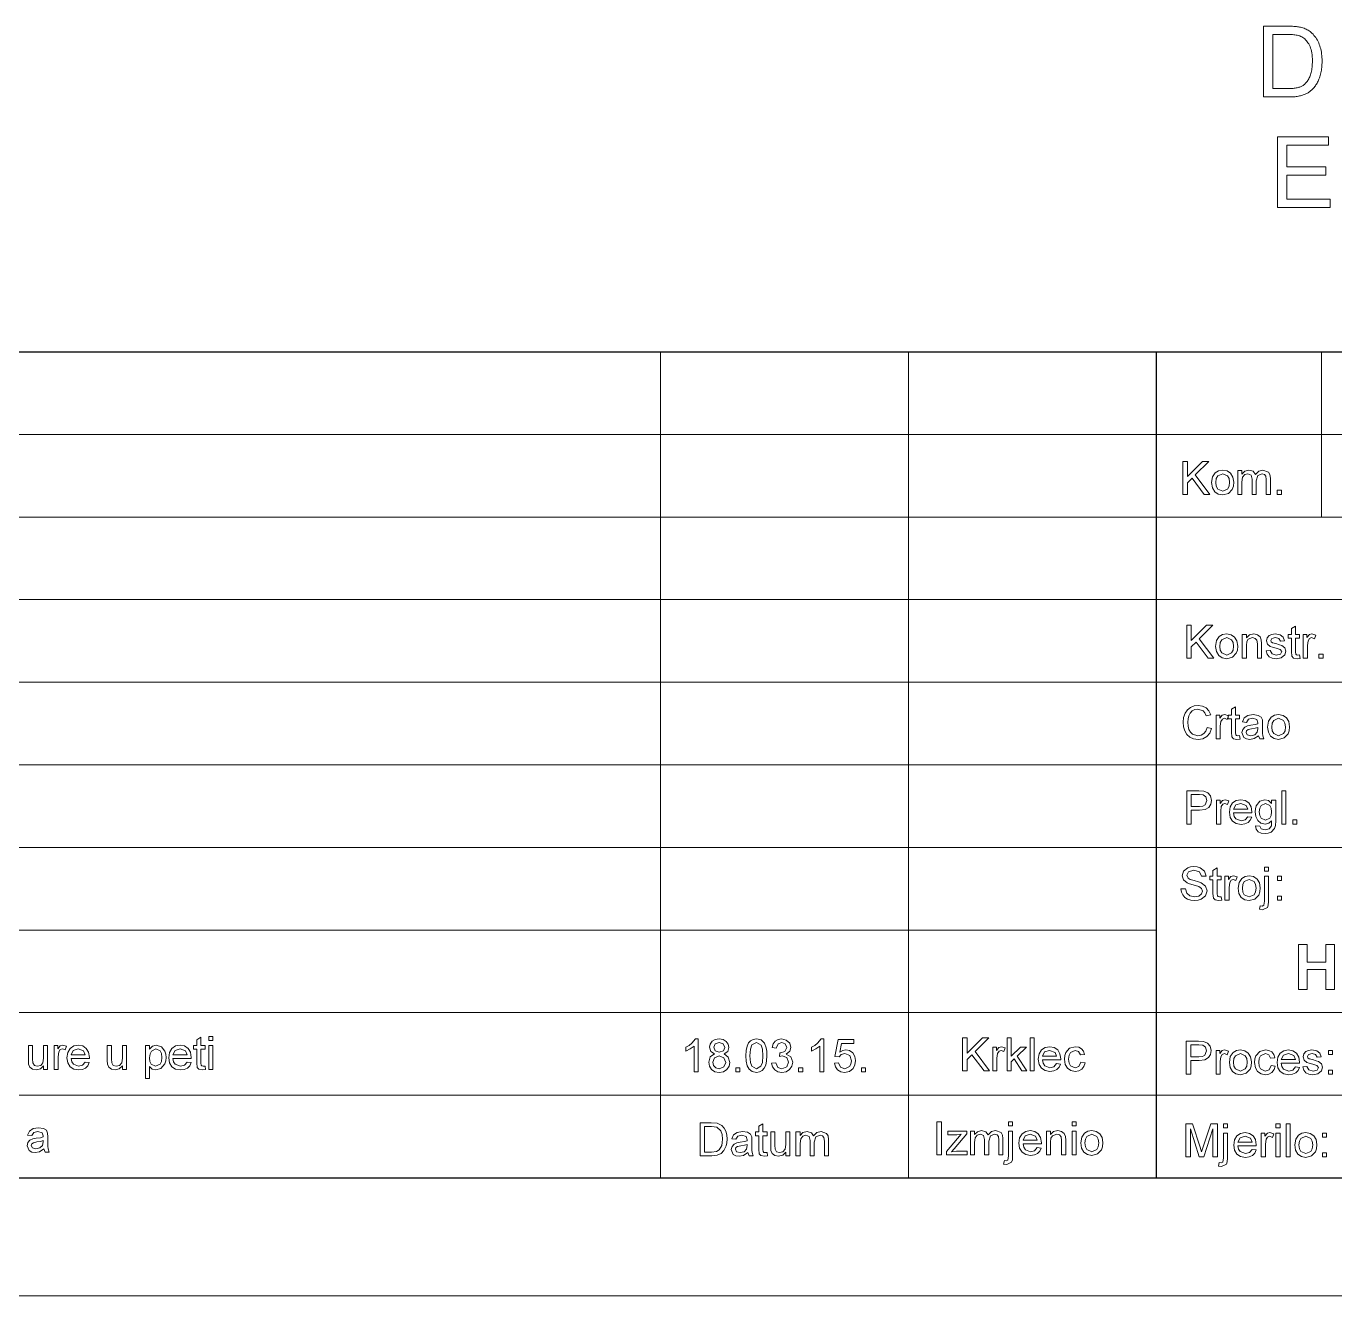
# Model space of a CAD drawing. Extents: x 0 to 297, y 0 to 420.
# Drawn here: x 176.3 to 231.8, y 0 to 53.8 of the extents above; entities that cross this region are included whole.
import ezdxf

# ---------------------------------------------------------------- set-up
doc = ezdxf.new("R2010")
doc.units = 0

msp = doc.modelspace()

# ---------------------------------------------------------------- linework, layer by layer
at = {"color": 7, "lineweight": 30}
for p, q in [((142.421, 40), (292, 40)), ((224.211, 40), (224.211, 5)), ((20, 5), (292, 5))]:
    msp.add_line(p, q, dxfattribs=at)
at = {"color": 7, "lineweight": 13}
for p, q in [((203.211, 40), (203.211, 5)), ((213.711, 40), (213.711, 5)), ((142.421, 36.5), (292, 36.5)), ((292, 33), (142.421, 33)), ((142.421, 29.5), (260.611, 29.5)), ((142.421, 26), (260.611, 26)), ((142.421, 22.5), (260.611, 22.5)), ((142.421, 19), (292, 19)), ((224.211, 15.5), (142.421, 15.5)), ((142.421, 12), (292, 12)), ((142.421, 8.5), (292, 8.5)), ((0, 0), (297, 0))]:
    msp.add_line(p, q, dxfattribs=at)
at = {"color": 7, "lineweight": 13, "ltscale": 0.175}
msp.add_line((231.211, 40), (231.211, 33), dxfattribs=at)
at = {"color": 7, "lineweight": 13}
for points in [[(228.758, 50.798), (228.758, 53.798), (229.792, 53.798), (229.86, 53.798), (229.925, 53.797), (229.987, 53.794), (230.045, 53.791), (230.1, 53.788), (230.152, 53.783), (230.2, 53.777), (230.245, 53.771), (230.287, 53.763), (230.326, 53.755), (230.377, 53.742), (230.426, 53.728), (230.474, 53.711), (230.52, 53.692), (230.565, 53.672), (230.608, 53.649), (230.65, 53.625), (230.69, 53.599), (230.729, 53.571), (230.766, 53.54), (230.812, 53.499), (230.856, 53.456), (230.897, 53.41), (230.936, 53.362), (230.973, 53.312), (231.007, 53.26), (231.039, 53.205), (231.069, 53.148), (231.096, 53.089), (231.121, 53.028), (231.143, 52.965), (231.163, 52.899), (231.181, 52.833), (231.196, 52.764), (231.209, 52.693), (231.22, 52.621), (231.228, 52.547), (231.234, 52.472), (231.237, 52.394), (231.238, 52.315), (231.238, 52.247), (231.235, 52.181), (231.231, 52.117), (231.226, 52.054), (231.218, 51.992), (231.21, 51.933), (231.199, 51.874), (231.187, 51.818), (231.174, 51.763), (231.159, 51.709), (231.142, 51.657), (231.125, 51.607), (231.107, 51.559), (231.088, 51.512), (231.068, 51.468), (231.047, 51.425), (231.025, 51.384), (231.002, 51.345), (230.978, 51.308), (230.954, 51.272), (230.929, 51.238), (230.903, 51.206), (230.877, 51.175), (230.85, 51.145), (230.823, 51.118), (230.796, 51.091), (230.768, 51.066), (230.739, 51.043), (230.71, 51.02), (230.681, 51), (230.65, 50.98), (230.619, 50.962), (230.586, 50.945), (230.552, 50.928), (230.517, 50.913), (230.481, 50.898), (230.443, 50.884), (230.404, 50.872), (230.364, 50.86), (230.323, 50.849), (230.28, 50.84), (230.236, 50.831), (230.191, 50.823), (230.145, 50.817), (230.097, 50.811), (230.048, 50.806), (229.998, 50.803), (229.947, 50.8), (229.895, 50.799), (229.841, 50.798)], [(229.155, 51.152), (229.796, 51.152), (229.854, 51.153), (229.909, 51.155), (229.962, 51.157), (230.013, 51.161), (230.06, 51.166), (230.106, 51.172), (230.148, 51.179), (230.189, 51.188), (230.226, 51.197), (230.261, 51.208), (230.294, 51.219), (230.326, 51.231), (230.356, 51.245), (230.385, 51.259), (230.413, 51.274), (230.439, 51.29), (230.464, 51.307), (230.488, 51.325), (230.51, 51.343), (230.53, 51.363), (230.558, 51.392), (230.584, 51.423), (230.609, 51.457), (230.633, 51.492), (230.656, 51.529), (230.677, 51.568), (230.697, 51.608), (230.716, 51.651), (230.734, 51.696), (230.75, 51.743), (230.765, 51.791), (230.779, 51.842), (230.791, 51.895), (230.801, 51.95), (230.809, 52.006), (230.817, 52.065), (230.822, 52.126), (230.826, 52.189), (230.828, 52.254), (230.829, 52.321), (230.828, 52.413), (230.823, 52.5), (230.815, 52.584), (230.804, 52.662), (230.791, 52.737), (230.774, 52.807), (230.753, 52.873), (230.73, 52.934), (230.704, 52.991), (230.675, 53.044), (230.643, 53.093), (230.61, 53.139), (230.576, 53.181), (230.54, 53.22), (230.504, 53.255), (230.465, 53.287), (230.426, 53.316), (230.385, 53.342), (230.343, 53.364), (230.299, 53.383), (230.265, 53.395), (230.228, 53.405), (230.186, 53.414), (230.14, 53.422), (230.091, 53.429), (230.038, 53.434), (229.98, 53.439), (229.919, 53.442), (229.854, 53.444), (229.785, 53.444), (229.155, 53.444)], [(229.348, 46.116), (229.348, 49.116), (231.517, 49.116), (231.517, 48.762), (229.745, 48.762), (229.745, 47.843), (231.404, 47.843), (231.404, 47.491), (229.745, 47.491), (229.745, 46.47), (231.586, 46.47), (231.586, 46.116)], [(225.335, 33.958), (225.335, 35.358), (225.53, 35.358), (225.53, 34.71), (226.178, 35.358), (226.444, 35.358), (225.867, 34.782), (226.482, 33.958), (226.245, 33.958), (225.731, 34.645), (225.53, 34.444), (225.53, 33.958)], [(226.56, 34.464), (226.599, 34.707), (226.714, 34.877), (226.857, 34.961), (227.027, 34.989), (227.214, 34.955), (227.363, 34.853), (227.461, 34.691), (227.494, 34.478), (227.479, 34.305), (227.436, 34.173), (227.268, 34), (227.027, 33.939), (226.838, 33.973), (226.689, 34.074), (226.592, 34.239)], [(227.669, 33.958), (227.669, 34.969), (227.844, 34.969), (227.844, 34.817), (227.967, 34.942), (228.141, 34.989), (228.321, 34.94), (228.419, 34.805), (228.558, 34.943), (228.734, 34.989), (228.968, 34.906), (229.029, 34.8), (229.049, 34.65), (229.049, 33.958), (228.874, 33.958), (228.874, 34.588), (228.857, 34.734), (228.797, 34.806), (228.694, 34.833), (228.517, 34.763), (228.446, 34.539), (228.446, 33.958), (228.271, 33.958), (228.271, 34.608), (228.23, 34.777), (228.093, 34.833), (227.96, 34.796), (227.871, 34.685), (227.844, 34.477), (227.844, 33.958)], [(226.735, 34.464), (226.756, 34.302), (226.818, 34.187), (227.027, 34.094), (227.235, 34.187), (227.298, 34.304), (227.319, 34.47), (227.298, 34.627), (227.235, 34.741), (227.027, 34.833), (226.818, 34.742), (226.756, 34.626)], [(229.341, 33.958), (229.341, 34.133), (229.516, 34.133), (229.516, 33.958)], [(225.505, 27.014), (225.505, 28.414), (225.699, 28.414), (225.699, 27.766), (226.347, 28.414), (226.613, 28.414), (226.036, 27.838), (226.652, 27.014), (226.414, 27.014), (225.9, 27.701), (225.699, 27.5), (225.699, 27.014)], [(230.288, 27.161), (230.307, 27.01), (230.177, 26.995), (230.032, 27.024), (229.959, 27.1), (229.938, 27.299), (229.938, 27.87), (229.802, 27.87), (229.802, 28.025), (229.938, 28.025), (229.938, 28.275), (230.113, 28.378), (230.113, 28.025), (230.288, 28.025), (230.288, 27.87), (230.113, 27.87), (230.113, 27.288), (230.122, 27.195), (230.152, 27.163), (230.212, 27.15)], [(226.73, 27.52), (226.768, 27.763), (226.883, 27.933), (227.026, 28.017), (227.197, 28.045), (227.384, 28.011), (227.533, 27.909), (227.63, 27.747), (227.663, 27.534), (227.649, 27.361), (227.605, 27.229), (227.437, 27.056), (227.197, 26.995), (227.008, 27.029), (226.859, 27.13), (226.762, 27.295)], [(226.905, 27.52), (226.925, 27.358), (226.988, 27.243), (227.197, 27.15), (227.405, 27.243), (227.467, 27.36), (227.488, 27.526), (227.467, 27.683), (227.404, 27.797), (227.197, 27.889), (226.988, 27.798), (226.925, 27.682)], [(227.857, 27.014), (227.857, 28.025), (228.032, 28.025), (228.032, 27.882), (228.163, 28.004), (228.342, 28.045), (228.503, 28.012), (228.614, 27.926), (228.665, 27.8), (228.674, 27.634), (228.674, 27.014), (228.499, 27.014), (228.499, 27.622), (228.48, 27.777), (228.411, 27.859), (228.294, 27.889), (228.11, 27.821), (228.052, 27.721), (228.032, 27.56), (228.032, 27.014)], [(228.869, 27.325), (229.044, 27.345), (229.122, 27.201), (229.301, 27.15), (229.473, 27.195), (229.53, 27.298), (229.465, 27.382), (229.289, 27.436), (229.139, 27.48), (229.04, 27.519), (228.927, 27.615), (228.888, 27.752), (228.918, 27.878), (229.001, 27.974), (229.108, 28.024), (229.253, 28.045), (229.458, 28.01), (229.588, 27.914), (229.646, 27.753), (229.471, 27.734), (229.41, 27.848), (229.266, 27.889), (229.11, 27.854), (229.063, 27.77), (229.082, 27.716), (229.143, 27.674), (229.284, 27.634), (229.431, 27.589), (229.533, 27.554), (229.659, 27.463), (229.705, 27.316), (229.655, 27.154), (229.511, 27.036), (229.299, 26.995), (229.126, 27.016), (229, 27.078), (228.916, 27.182)], [(230.444, 27.014), (230.444, 28.025), (230.599, 28.025), (230.599, 27.89), (230.701, 28.015), (230.804, 28.045), (230.969, 27.997), (230.913, 27.84), (230.797, 27.889), (230.704, 27.855), (230.645, 27.759), (230.619, 27.555), (230.619, 27.014)], [(231.105, 27.014), (231.105, 27.189), (231.28, 27.189), (231.28, 27.014)], [(226.364, 24.088), (226.559, 24.041), (226.479, 23.842), (226.355, 23.696), (226.191, 23.607), (225.994, 23.577), (225.794, 23.6), (225.636, 23.668), (225.514, 23.781), (225.425, 23.934), (225.371, 24.114), (225.353, 24.307), (225.373, 24.51), (225.434, 24.686), (225.531, 24.828), (225.662, 24.932), (225.818, 24.995), (225.988, 25.016), (226.174, 24.989), (226.328, 24.91), (226.445, 24.782), (226.52, 24.612), (226.325, 24.569), (226.27, 24.7), (226.195, 24.791), (225.979, 24.86), (225.842, 24.841), (225.729, 24.783), (225.644, 24.693), (225.588, 24.576), (225.558, 24.444), (225.548, 24.308), (225.56, 24.141), (225.597, 23.997), (225.66, 23.881), (225.75, 23.798), (225.976, 23.732), (226.112, 23.755), (226.226, 23.822), (226.312, 23.933)], [(227.745, 23.743), (227.764, 23.592), (227.634, 23.577), (227.489, 23.606), (227.416, 23.682), (227.395, 23.881), (227.395, 24.452), (227.259, 24.452), (227.259, 24.607), (227.395, 24.607), (227.395, 24.857), (227.57, 24.959), (227.57, 24.607), (227.745, 24.607), (227.745, 24.452), (227.57, 24.452), (227.57, 23.87), (227.579, 23.777), (227.609, 23.744), (227.669, 23.732)], [(226.753, 23.596), (226.753, 24.607), (226.909, 24.607), (226.909, 24.472), (227.011, 24.597), (227.114, 24.627), (227.278, 24.579), (227.222, 24.422), (227.107, 24.471), (227.014, 24.437), (226.955, 24.341), (226.928, 24.137), (226.928, 23.596)], [(228.542, 23.732), (228.358, 23.612), (228.176, 23.577), (228.034, 23.597), (227.929, 23.658), (227.842, 23.865), (227.875, 24), (227.96, 24.098), (228.079, 24.154), (228.226, 24.179), (228.4, 24.206), (228.522, 24.238), (228.523, 24.28), (228.476, 24.417), (228.289, 24.471), (228.118, 24.433), (228.037, 24.296), (227.862, 24.316), (227.937, 24.489), (228.09, 24.591), (228.322, 24.627), (228.534, 24.596), (228.655, 24.518), (228.709, 24.4), (228.717, 24.247), (228.717, 24.03), (228.72, 23.842), (228.729, 23.732), (228.775, 23.596), (228.6, 23.596)], [(228.931, 24.102), (228.969, 24.345), (229.085, 24.515), (229.227, 24.599), (229.398, 24.627), (229.585, 24.593), (229.734, 24.491), (229.832, 24.329), (229.864, 24.116), (229.85, 23.943), (229.807, 23.811), (229.639, 23.638), (229.398, 23.577), (229.209, 23.611), (229.06, 23.712), (228.963, 23.877)], [(229.106, 24.102), (229.127, 23.94), (229.189, 23.825), (229.398, 23.732), (229.606, 23.825), (229.669, 23.942), (229.689, 24.108), (229.668, 24.265), (229.606, 24.379), (229.398, 24.471), (229.189, 24.379), (229.127, 24.264)], [(228.523, 24.082), (228.409, 24.051), (228.251, 24.025), (228.106, 23.995), (228.04, 23.946), (228.017, 23.874), (228.067, 23.773), (228.215, 23.732), (228.385, 23.774), (228.495, 23.88), (228.522, 24.028)], [(225.505, 19.992), (225.505, 21.392), (226.024, 21.392), (226.233, 21.379), (226.403, 21.315), (226.513, 21.182), (226.555, 20.994), (226.527, 20.832), (226.445, 20.697), (226.29, 20.606), (226.047, 20.575), (225.699, 20.575), (225.699, 19.992)], [(225.699, 20.731), (226.045, 20.731), (226.191, 20.748), (226.288, 20.799), (226.36, 20.989), (226.318, 21.141), (226.206, 21.224), (226.041, 21.237), (225.699, 21.237)], [(229.53, 19.992), (229.53, 21.392), (229.705, 21.392), (229.705, 19.992)], [(226.769, 19.992), (226.769, 21.003), (226.924, 21.003), (226.924, 20.868), (227.026, 20.993), (227.129, 21.023), (227.294, 20.975), (227.238, 20.818), (227.122, 20.867), (227.029, 20.833), (226.97, 20.737), (226.944, 20.533), (226.944, 19.992)], [(228.089, 20.303), (228.26, 20.284), (228.199, 20.152), (228.102, 20.054), (227.97, 19.993), (227.805, 19.973), (227.602, 20.007), (227.446, 20.108), (227.346, 20.272), (227.313, 20.489), (227.347, 20.714), (227.447, 20.883), (227.602, 20.988), (227.796, 21.023), (227.984, 20.989), (228.134, 20.887), (228.233, 20.723), (228.266, 20.504), (228.265, 20.459), (227.488, 20.459), (227.518, 20.317), (227.587, 20.213), (227.809, 20.128), (227.978, 20.17)], [(227.488, 20.614), (228.091, 20.614), (228.021, 20.781), (227.795, 20.867), (227.583, 20.798)], [(228.421, 19.914), (228.596, 19.895), (228.653, 19.785), (228.824, 19.739), (229.004, 19.785), (229.09, 19.915), (229.102, 20.128), (228.979, 20.026), (228.828, 19.992), (228.648, 20.03), (228.513, 20.142), (228.43, 20.307), (228.402, 20.502), (228.414, 20.64), (228.452, 20.768), (228.597, 20.956), (228.82, 21.023), (228.976, 20.984), (229.102, 20.867), (229.102, 21.003), (229.277, 21.003), (229.277, 20.13), (229.265, 19.929), (229.229, 19.796), (229.077, 19.641), (228.961, 19.598), (228.821, 19.584), (228.657, 19.604), (228.529, 19.666), (228.446, 19.769)], [(228.577, 20.514), (228.596, 20.349), (228.652, 20.235), (228.839, 20.148), (229.026, 20.235), (229.083, 20.347), (229.102, 20.508), (229.082, 20.664), (229.024, 20.777), (228.836, 20.867), (228.653, 20.778), (228.596, 20.667)], [(229.996, 19.992), (229.996, 20.167), (230.171, 20.167), (230.171, 19.992)], [(225.256, 17.252), (225.45, 17.252), (225.505, 17.065), (225.638, 16.947), (225.841, 16.902), (226.018, 16.936), (226.132, 17.03), (226.17, 17.151), (226.134, 17.261), (226.015, 17.341), (225.781, 17.41), (225.625, 17.456), (225.52, 17.498), (225.365, 17.628), (225.314, 17.801), (225.374, 17.999), (225.548, 18.138), (225.669, 18.174), (225.803, 18.186), (225.948, 18.173), (226.075, 18.137), (226.257, 17.993), (226.325, 17.777), (226.131, 17.777), (226.04, 17.966), (225.81, 18.03), (225.581, 17.968), (225.508, 17.818), (225.56, 17.693), (225.65, 17.643), (225.822, 17.592), (226.002, 17.544), (226.12, 17.503), (226.305, 17.361), (226.364, 17.163), (226.3, 16.954), (226.118, 16.801), (225.991, 16.76), (225.849, 16.747), (225.676, 16.761), (225.533, 16.806), (225.419, 16.88), (225.332, 16.984), (225.277, 17.11)], [(226.967, 16.913), (226.986, 16.762), (226.856, 16.747), (226.711, 16.776), (226.638, 16.852), (226.617, 17.05), (226.617, 17.622), (226.481, 17.622), (226.481, 17.777), (226.617, 17.777), (226.617, 18.027), (226.792, 18.129), (226.792, 17.777), (226.967, 17.777), (226.967, 17.622), (226.792, 17.622), (226.792, 17.04), (226.801, 16.947), (226.831, 16.914), (226.891, 16.902)], [(227.122, 16.766), (227.122, 17.777), (227.278, 17.777), (227.278, 17.642), (227.38, 17.767), (227.483, 17.797), (227.647, 17.749), (227.591, 17.592), (227.476, 17.641), (227.383, 17.607), (227.324, 17.511), (227.297, 17.307), (227.297, 16.766)], [(227.686, 17.272), (227.725, 17.514), (227.84, 17.685), (227.983, 17.769), (228.154, 17.797), (228.34, 17.763), (228.489, 17.661), (228.587, 17.499), (228.62, 17.286), (228.605, 17.113), (228.562, 16.981), (228.394, 16.808), (228.154, 16.747), (227.964, 16.78), (227.815, 16.882), (227.719, 17.047)], [(228.589, 16.377), (228.621, 16.527), (228.697, 16.513), (228.77, 16.548), (228.795, 16.721), (228.795, 17.777), (228.97, 17.777), (228.97, 16.712), (228.958, 16.554), (228.922, 16.453), (228.72, 16.358)], [(228.795, 17.991), (228.795, 18.166), (228.97, 18.166), (228.97, 17.991)], [(229.351, 17.602), (229.351, 17.777), (229.526, 17.777), (229.526, 17.602)], [(227.861, 17.272), (227.882, 17.11), (227.944, 16.994), (228.154, 16.902), (228.362, 16.995), (228.424, 17.112), (228.445, 17.277), (228.424, 17.435), (228.361, 17.549), (228.154, 17.641), (227.944, 17.549), (227.882, 17.434)], [(229.351, 16.766), (229.351, 16.941), (229.526, 16.941), (229.526, 16.766)], [(230.238, 12.981), (230.238, 14.881), (230.608, 14.881), (230.608, 14.142), (231.4, 14.142), (231.4, 14.881), (231.769, 14.881), (231.769, 12.981), (231.4, 12.981), (231.4, 13.826), (230.608, 13.826), (230.608, 12.981)], [(177.059, 9.591), (177.059, 9.75), (176.925, 9.616), (176.75, 9.571), (176.589, 9.605), (176.478, 9.691), (176.427, 9.818), (176.417, 9.977), (176.417, 10.602), (176.592, 10.602), (176.592, 10.048), (176.603, 9.87), (176.67, 9.765), (176.796, 9.727), (176.938, 9.766), (177.032, 9.872), (177.059, 10.067), (177.059, 10.602), (177.234, 10.602), (177.234, 9.591)], [(177.506, 9.591), (177.506, 10.602), (177.662, 10.602), (177.662, 10.467), (177.764, 10.591), (177.867, 10.621), (178.031, 10.573), (177.975, 10.417), (177.86, 10.466), (177.767, 10.431), (177.708, 10.335), (177.681, 10.131), (177.681, 9.591)], [(178.826, 9.902), (178.998, 9.882), (178.937, 9.751), (178.839, 9.653), (178.707, 9.592), (178.543, 9.571), (178.34, 9.605), (178.184, 9.707), (178.084, 9.87), (178.051, 10.088), (178.084, 10.313), (178.185, 10.481), (178.339, 10.586), (178.534, 10.621), (178.722, 10.587), (178.872, 10.485), (178.971, 10.321), (179.004, 10.102), (179.003, 10.057), (178.226, 10.057), (178.255, 9.916), (178.325, 9.812), (178.547, 9.727), (178.716, 9.769)], [(180.404, 9.591), (180.404, 9.75), (180.269, 9.616), (180.095, 9.571), (179.934, 9.605), (179.823, 9.691), (179.772, 9.818), (179.762, 9.977), (179.762, 10.602), (179.937, 10.602), (179.937, 10.048), (179.947, 9.87), (180.014, 9.765), (180.141, 9.727), (180.282, 9.766), (180.376, 9.872), (180.404, 10.067), (180.404, 10.602), (180.579, 10.602), (180.579, 9.591)], [(181.376, 9.202), (181.376, 10.602), (181.551, 10.602), (181.551, 10.447), (181.672, 10.578), (181.835, 10.621), (182.057, 10.555), (182.202, 10.368), (182.239, 10.242), (182.251, 10.104), (182.237, 9.957), (182.196, 9.826), (182.035, 9.637), (181.814, 9.571), (181.662, 9.611), (181.551, 9.712), (181.551, 9.202)], [(183.143, 9.902), (183.315, 9.882), (183.254, 9.751), (183.156, 9.653), (183.024, 9.592), (182.86, 9.571), (182.657, 9.605), (182.5, 9.707), (182.401, 9.87), (182.367, 10.088), (182.401, 10.313), (182.502, 10.481), (182.656, 10.586), (182.85, 10.621), (183.038, 10.587), (183.189, 10.485), (183.287, 10.321), (183.32, 10.102), (183.319, 10.057), (182.542, 10.057), (182.572, 9.916), (182.641, 9.812), (182.863, 9.727), (183.032, 9.769)], [(183.904, 9.737), (183.923, 9.586), (183.793, 9.571), (183.647, 9.6), (183.575, 9.676), (183.554, 9.875), (183.554, 10.446), (183.417, 10.446), (183.417, 10.602), (183.554, 10.602), (183.554, 10.851), (183.729, 10.954), (183.729, 10.602), (183.904, 10.602), (183.904, 10.446), (183.729, 10.446), (183.729, 9.864), (183.738, 9.772), (183.768, 9.739), (183.827, 9.727)], [(184.059, 10.816), (184.059, 10.991), (184.234, 10.991), (184.234, 10.816)], [(184.059, 9.591), (184.059, 10.602), (184.234, 10.602), (184.234, 9.591)], [(204.799, 9.486), (204.624, 9.486), (204.624, 10.577), (204.458, 10.459), (204.274, 10.37), (204.274, 10.536), (204.412, 10.611), (204.531, 10.7), (204.686, 10.886), (204.799, 10.886)], [(205.496, 10.249), (205.337, 10.359), (205.285, 10.531), (205.313, 10.669), (205.396, 10.784), (205.525, 10.86), (205.691, 10.886), (205.858, 10.86), (205.989, 10.781), (206.074, 10.665), (206.102, 10.526), (206.051, 10.359), (205.897, 10.249), (206.078, 10.114), (206.141, 9.89), (206.11, 9.725), (206.018, 9.589), (205.875, 9.497), (205.694, 9.467), (205.512, 9.497), (205.37, 9.589), (205.277, 9.727), (205.246, 9.895), (205.311, 10.124)], [(205.46, 10.532), (205.521, 10.381), (205.695, 10.322), (205.867, 10.38), (205.927, 10.523), (205.865, 10.671), (205.694, 10.73), (205.522, 10.672)], [(206.821, 10.176), (206.834, 10.4), (206.872, 10.578), (206.934, 10.713), (207.02, 10.809), (207.132, 10.867), (207.269, 10.886), (207.467, 10.841), (207.605, 10.711), (207.685, 10.504), (207.708, 10.361), (207.716, 10.176), (207.703, 9.954), (207.666, 9.776), (207.604, 9.64), (207.518, 9.544), (207.406, 9.486), (207.269, 9.467), (207.092, 9.5), (206.957, 9.601), (206.882, 9.746), (206.836, 9.938)], [(206.996, 10.176), (207.016, 9.893), (207.075, 9.728), (207.269, 9.622), (207.462, 9.728), (207.521, 9.893), (207.541, 10.176), (207.522, 10.454), (207.465, 10.621), (207.267, 10.73), (207.078, 10.634), (207.017, 10.457)], [(207.91, 9.855), (208.085, 9.875), (208.178, 9.681), (208.351, 9.622), (208.554, 9.703), (208.63, 9.903), (208.555, 10.092), (208.364, 10.166), (208.247, 10.147), (208.265, 10.303), (208.292, 10.301), (208.472, 10.355), (208.552, 10.523), (208.493, 10.672), (208.339, 10.73), (208.184, 10.672), (208.105, 10.497), (207.93, 10.517), (207.979, 10.673), (208.067, 10.789), (208.187, 10.862), (208.334, 10.886), (208.536, 10.837), (208.678, 10.705), (208.727, 10.526), (208.678, 10.363), (208.535, 10.246), (208.732, 10.127), (208.805, 9.903), (208.772, 9.734), (208.674, 9.593), (208.527, 9.498), (208.344, 9.467), (208.18, 9.494), (208.046, 9.575), (207.952, 9.699)], [(210.127, 9.486), (209.952, 9.486), (209.952, 10.577), (209.786, 10.459), (209.602, 10.37), (209.602, 10.536), (209.739, 10.611), (209.859, 10.7), (210.014, 10.886), (210.127, 10.886)], [(210.574, 9.855), (210.749, 9.875), (210.834, 9.686), (211.009, 9.622), (211.218, 9.713), (211.275, 9.819), (211.294, 9.955), (211.223, 10.181), (211.01, 10.264), (210.863, 10.226), (210.769, 10.128), (210.594, 10.147), (210.73, 10.867), (211.391, 10.867), (211.391, 10.692), (210.874, 10.692), (210.807, 10.329), (210.929, 10.397), (211.057, 10.419), (211.217, 10.388), (211.35, 10.292), (211.439, 10.147), (211.469, 9.965), (211.442, 9.788), (211.362, 9.637), (211.209, 9.509), (211.008, 9.467), (210.841, 9.493), (210.707, 9.573), (210.616, 9.697)], [(216.005, 9.527), (216.005, 10.927), (216.199, 10.927), (216.199, 10.278), (216.848, 10.927), (217.113, 10.927), (216.536, 10.35), (217.152, 9.527), (216.914, 9.527), (216.401, 10.213), (216.199, 10.013), (216.199, 9.527)], [(217.288, 9.527), (217.288, 10.538), (217.444, 10.538), (217.444, 10.402), (217.546, 10.527), (217.649, 10.557), (217.813, 10.509), (217.757, 10.353), (217.642, 10.402), (217.549, 10.367), (217.49, 10.271), (217.463, 10.067), (217.463, 9.527)], [(217.891, 9.527), (217.891, 10.927), (218.066, 10.927), (218.066, 10.155), (218.464, 10.538), (218.708, 10.538), (218.316, 10.16), (218.727, 9.527), (218.522, 9.527), (218.19, 10.039), (218.066, 9.919), (218.066, 9.527)], [(218.863, 9.527), (218.863, 10.927), (219.038, 10.927), (219.038, 9.527)], [(219.989, 9.838), (220.161, 9.818), (220.1, 9.687), (220.002, 9.589), (219.87, 9.527), (219.706, 9.507), (219.503, 9.541), (219.346, 9.643), (219.247, 9.806), (219.213, 10.024), (219.247, 10.249), (219.348, 10.417), (219.502, 10.522), (219.696, 10.557), (219.884, 10.523), (220.035, 10.421), (220.133, 10.257), (220.166, 10.038), (220.165, 9.993), (219.388, 9.993), (219.418, 9.852), (219.487, 9.748), (219.709, 9.663), (219.878, 9.704)], [(221.022, 9.896), (221.197, 9.877), (221.148, 9.722), (221.056, 9.605), (220.93, 9.532), (220.779, 9.507), (220.593, 9.541), (220.447, 9.642), (220.353, 9.806), (220.322, 10.028), (220.335, 10.181), (220.375, 10.313), (220.539, 10.496), (220.778, 10.557), (220.926, 10.536), (221.044, 10.471), (221.129, 10.367), (221.177, 10.227), (221.002, 10.207), (220.921, 10.353), (220.779, 10.402), (220.575, 10.313), (220.516, 10.199), (220.497, 10.033), (220.516, 9.865), (220.573, 9.751), (220.773, 9.663), (220.938, 9.72)], [(225.484, 9.388), (225.484, 10.788), (226.002, 10.788), (226.212, 10.775), (226.382, 10.71), (226.492, 10.578), (226.534, 10.39), (226.506, 10.228), (226.423, 10.093), (226.269, 10.002), (226.026, 9.971), (225.678, 9.971), (225.678, 9.388)], [(225.678, 10.127), (226.024, 10.127), (226.17, 10.144), (226.267, 10.194), (226.339, 10.384), (226.297, 10.536), (226.185, 10.62), (226.02, 10.632), (225.678, 10.632)], [(178.226, 10.213), (178.829, 10.213), (178.759, 10.379), (178.533, 10.466), (178.321, 10.397)], [(181.551, 10.088), (181.57, 9.927), (181.627, 9.815), (181.81, 9.727), (181.998, 9.818), (182.056, 9.934), (182.076, 10.101), (182.057, 10.261), (181.999, 10.375), (181.818, 10.466), (181.632, 10.369), (181.571, 10.25)], [(182.542, 10.213), (183.145, 10.213), (183.076, 10.379), (182.849, 10.466), (182.638, 10.397)], [(205.421, 9.897), (205.45, 9.761), (205.549, 9.658), (205.695, 9.622), (205.894, 9.698), (205.966, 9.892), (205.892, 10.089), (205.689, 10.167), (205.493, 10.09)], [(219.388, 10.149), (219.991, 10.149), (219.922, 10.315), (219.695, 10.402), (219.483, 10.333)], [(226.747, 9.388), (226.747, 10.399), (226.903, 10.399), (226.903, 10.264), (227.005, 10.388), (227.108, 10.418), (227.272, 10.37), (227.217, 10.214), (227.101, 10.263), (227.008, 10.228), (226.949, 10.133), (226.922, 9.928), (226.922, 9.388)], [(227.311, 9.893), (227.35, 10.136), (227.465, 10.307), (227.608, 10.391), (227.779, 10.418), (227.965, 10.385), (228.114, 10.283), (228.212, 10.121), (228.245, 9.908), (228.23, 9.734), (228.187, 9.603), (228.019, 9.43), (227.779, 9.368), (227.589, 9.402), (227.44, 9.504), (227.344, 9.669)], [(227.486, 9.894), (227.507, 9.732), (227.569, 9.616), (227.779, 9.524), (227.987, 9.617), (228.049, 9.734), (228.07, 9.899), (228.049, 10.057), (227.986, 10.171), (227.779, 10.263), (227.569, 10.171), (227.507, 10.056)], [(229.081, 9.757), (229.256, 9.738), (229.207, 9.583), (229.115, 9.466), (228.989, 9.393), (228.838, 9.368), (228.652, 9.402), (228.506, 9.503), (228.412, 9.667), (228.381, 9.89), (228.394, 10.042), (228.435, 10.174), (228.598, 10.357), (228.837, 10.418), (228.985, 10.397), (229.104, 10.332), (229.189, 10.228), (229.236, 10.088), (229.061, 10.068), (228.98, 10.214), (228.838, 10.263), (228.634, 10.174), (228.575, 10.06), (228.556, 9.894), (228.575, 9.727), (228.632, 9.612), (228.832, 9.524), (228.997, 9.581)], [(230.109, 9.699), (230.281, 9.68), (230.22, 9.548), (230.122, 9.45), (229.99, 9.389), (229.826, 9.368), (229.623, 9.402), (229.466, 9.504), (229.367, 9.667), (229.334, 9.885), (229.367, 10.11), (229.468, 10.278), (229.622, 10.383), (229.816, 10.418), (230.005, 10.384), (230.155, 10.282), (230.253, 10.119), (230.286, 9.9), (230.285, 9.855), (229.509, 9.855), (229.538, 9.713), (229.607, 9.609), (229.829, 9.524), (229.998, 9.566)], [(229.509, 10.01), (230.111, 10.01), (230.042, 10.177), (229.815, 10.263), (229.604, 10.194)], [(230.422, 9.699), (230.597, 9.718), (230.676, 9.574), (230.855, 9.524), (231.027, 9.568), (231.084, 9.672), (231.019, 9.756), (230.843, 9.809), (230.693, 9.854), (230.594, 9.892), (230.48, 9.989), (230.442, 10.125), (230.472, 10.251), (230.555, 10.348), (230.662, 10.398), (230.807, 10.418), (231.012, 10.383), (231.142, 10.288), (231.2, 10.127), (231.025, 10.107), (230.964, 10.222), (230.82, 10.263), (230.664, 10.227), (230.617, 10.144), (230.636, 10.089), (230.697, 10.048), (230.838, 10.007), (230.985, 9.963), (231.087, 9.928), (231.213, 9.837), (231.259, 9.69), (231.209, 9.528), (231.065, 9.41), (230.853, 9.368), (230.68, 9.389), (230.554, 9.452), (230.47, 9.555)], [(231.511, 10.224), (231.511, 10.399), (231.686, 10.399), (231.686, 10.224)], [(206.394, 9.486), (206.394, 9.661), (206.569, 9.661), (206.569, 9.486)], [(209.057, 9.486), (209.057, 9.661), (209.232, 9.661), (209.232, 9.486)], [(211.721, 9.486), (211.721, 9.661), (211.896, 9.661), (211.896, 9.486)], [(231.511, 9.388), (231.511, 9.563), (231.686, 9.563), (231.686, 9.388)], [(204.88, 5.931), (204.88, 7.331), (205.358, 7.331), (205.605, 7.311), (205.808, 7.211), (205.904, 7.104), (205.973, 6.971), (206.013, 6.815), (206.027, 6.638), (206.018, 6.488), (205.99, 6.356), (205.895, 6.152), (205.769, 6.025), (205.603, 5.955), (205.38, 5.931)], [(207.719, 6.077), (207.738, 5.926), (207.608, 5.911), (207.462, 5.94), (207.39, 6.017), (207.369, 6.215), (207.369, 6.786), (207.232, 6.786), (207.232, 6.942), (207.369, 6.942), (207.369, 7.192), (207.544, 7.294), (207.544, 6.942), (207.719, 6.942), (207.719, 6.786), (207.544, 6.786), (207.544, 6.205), (207.553, 6.112), (207.583, 6.079), (207.642, 6.067)], [(214.918, 5.971), (214.918, 7.371), (215.113, 7.371), (215.113, 5.971)], [(217.951, 7.196), (217.951, 7.371), (218.126, 7.371), (218.126, 7.196)], [(220.646, 7.196), (220.646, 7.371), (220.821, 7.371), (220.821, 7.196)], [(225.464, 5.888), (225.464, 7.288), (225.753, 7.288), (226.071, 6.303), (226.135, 6.096), (226.205, 6.32), (226.52, 7.288), (226.806, 7.288), (226.806, 5.888), (226.611, 5.888), (226.611, 7.074), (226.231, 5.888), (226.036, 5.888), (225.659, 7.074), (225.659, 5.888)], [(227.059, 7.113), (227.059, 7.288), (227.234, 7.288), (227.234, 7.113)], [(229.287, 7.113), (229.287, 7.288), (229.462, 7.288), (229.462, 7.113)], [(229.715, 5.888), (229.715, 7.288), (229.89, 7.288), (229.89, 5.888)], [(177.065, 6.227), (176.882, 6.106), (176.699, 6.071), (176.557, 6.091), (176.452, 6.152), (176.365, 6.359), (176.398, 6.494), (176.484, 6.592), (176.603, 6.648), (176.75, 6.674), (176.924, 6.701), (177.045, 6.732), (177.046, 6.774), (177, 6.912), (176.813, 6.966), (176.641, 6.927), (176.56, 6.791), (176.385, 6.81), (176.461, 6.984), (176.614, 7.085), (176.845, 7.121), (177.058, 7.09), (177.178, 7.013), (177.232, 6.895), (177.24, 6.741), (177.24, 6.524), (177.243, 6.336), (177.252, 6.226), (177.299, 6.091), (177.124, 6.091)], [(205.074, 6.086), (205.364, 6.086), (205.575, 6.113), (205.697, 6.187), (205.797, 6.367), (205.824, 6.492), (205.832, 6.641), (205.815, 6.839), (205.762, 6.985), (205.592, 7.146), (205.36, 7.175), (205.074, 7.175)], [(206.902, 6.067), (206.718, 5.946), (206.536, 5.911), (206.393, 5.932), (206.288, 5.992), (206.202, 6.199), (206.235, 6.334), (206.32, 6.432), (206.439, 6.488), (206.586, 6.514), (206.76, 6.541), (206.882, 6.572), (206.882, 6.614), (206.836, 6.752), (206.649, 6.806), (206.478, 6.767), (206.396, 6.631), (206.221, 6.65), (206.297, 6.824), (206.45, 6.926), (206.682, 6.961), (206.894, 6.931), (207.014, 6.853), (207.068, 6.735), (207.077, 6.582), (207.077, 6.364), (207.08, 6.176), (207.089, 6.066), (207.135, 5.931), (206.96, 5.931)], [(208.516, 5.931), (208.516, 6.09), (208.382, 5.956), (208.207, 5.911), (208.046, 5.946), (207.935, 6.031), (207.884, 6.158), (207.874, 6.318), (207.874, 6.942), (208.049, 6.942), (208.049, 6.388), (208.059, 6.21), (208.126, 6.105), (208.253, 6.067), (208.395, 6.106), (208.488, 6.212), (208.516, 6.407), (208.516, 6.942), (208.691, 6.942), (208.691, 5.931)], [(208.944, 5.931), (208.944, 6.942), (209.119, 6.942), (209.119, 6.79), (209.242, 6.914), (209.416, 6.961), (209.596, 6.913), (209.694, 6.778), (209.833, 6.915), (210.009, 6.961), (210.243, 6.878), (210.304, 6.773), (210.324, 6.623), (210.324, 5.931), (210.149, 5.931), (210.149, 6.56), (210.132, 6.706), (210.072, 6.778), (209.969, 6.806), (209.792, 6.736), (209.721, 6.511), (209.721, 5.931), (209.546, 5.931), (209.546, 6.58), (209.505, 6.749), (209.368, 6.806), (209.235, 6.768), (209.146, 6.658), (209.119, 6.449), (209.119, 5.931)], [(215.326, 5.971), (215.326, 6.118), (215.941, 6.846), (215.764, 6.827), (215.385, 6.827), (215.385, 6.982), (216.182, 6.982), (216.182, 6.867), (215.642, 6.227), (215.541, 6.107), (215.75, 6.127), (216.201, 6.127), (216.201, 5.971)], [(216.338, 5.971), (216.338, 6.982), (216.512, 6.982), (216.512, 6.83), (216.636, 6.955), (216.81, 7.002), (216.99, 6.953), (217.088, 6.818), (217.227, 6.956), (217.403, 7.002), (217.636, 6.919), (217.698, 6.813), (217.718, 6.663), (217.718, 5.971), (217.543, 5.971), (217.543, 6.601), (217.526, 6.747), (217.466, 6.819), (217.363, 6.846), (217.186, 6.776), (217.115, 6.552), (217.115, 5.971), (216.94, 5.971), (216.94, 6.621), (216.898, 6.79), (216.762, 6.846), (216.629, 6.809), (216.54, 6.698), (216.512, 6.49), (216.512, 5.971)], [(217.745, 5.582), (217.777, 5.732), (217.854, 5.719), (217.927, 5.753), (217.951, 5.926), (217.951, 6.982), (218.126, 6.982), (218.126, 5.918), (218.114, 5.76), (218.079, 5.658), (217.877, 5.563)], [(219.166, 6.282), (219.338, 6.263), (219.277, 6.132), (219.179, 6.033), (219.047, 5.972), (218.883, 5.952), (218.68, 5.986), (218.524, 6.088), (218.424, 6.251), (218.391, 6.468), (218.424, 6.693), (218.525, 6.862), (218.679, 6.967), (218.873, 7.002), (219.062, 6.968), (219.212, 6.866), (219.311, 6.702), (219.343, 6.483), (219.343, 6.438), (218.566, 6.438), (218.595, 6.297), (218.665, 6.193), (218.887, 6.107), (219.055, 6.149)], [(218.566, 6.594), (219.168, 6.594), (219.099, 6.76), (218.873, 6.846), (218.661, 6.777)], [(219.557, 5.971), (219.557, 6.982), (219.732, 6.982), (219.732, 6.839), (219.863, 6.961), (220.042, 7.002), (220.203, 6.969), (220.314, 6.883), (220.365, 6.757), (220.374, 6.591), (220.374, 5.971), (220.199, 5.971), (220.199, 6.579), (220.18, 6.734), (220.11, 6.816), (219.994, 6.846), (219.81, 6.778), (219.752, 6.678), (219.732, 6.517), (219.732, 5.971)], [(220.646, 5.971), (220.646, 6.982), (220.821, 6.982), (220.821, 5.971)], [(221.016, 6.477), (221.054, 6.72), (221.169, 6.89), (221.312, 6.974), (221.483, 7.002), (221.67, 6.968), (221.819, 6.866), (221.916, 6.704), (221.949, 6.491), (221.935, 6.318), (221.891, 6.186), (221.723, 6.013), (221.483, 5.952), (221.294, 5.986), (221.145, 6.087), (221.048, 6.252)], [(221.191, 6.477), (221.211, 6.315), (221.274, 6.2), (221.483, 6.107), (221.691, 6.2), (221.753, 6.317), (221.774, 6.483), (221.753, 6.64), (221.69, 6.754), (221.483, 6.846), (221.274, 6.755), (221.211, 6.639)], [(226.853, 5.498), (226.884, 5.649), (226.961, 5.635), (227.034, 5.67), (227.059, 5.842), (227.059, 6.899), (227.234, 6.899), (227.234, 5.834), (227.222, 5.676), (227.186, 5.575), (226.984, 5.48)], [(228.274, 6.199), (228.445, 6.18), (228.384, 6.048), (228.286, 5.95), (228.154, 5.889), (227.99, 5.868), (227.787, 5.902), (227.631, 6.004), (227.531, 6.167), (227.498, 6.385), (227.531, 6.61), (227.632, 6.778), (227.786, 6.883), (227.981, 6.918), (228.169, 6.884), (228.319, 6.782), (228.418, 6.619), (228.451, 6.4), (228.45, 6.355), (227.673, 6.355), (227.703, 6.213), (227.772, 6.109), (227.994, 6.024), (228.163, 6.066)], [(227.673, 6.51), (228.276, 6.51), (228.206, 6.677), (227.98, 6.763), (227.768, 6.694)], [(228.665, 5.888), (228.665, 6.899), (228.82, 6.899), (228.82, 6.764), (228.922, 6.888), (229.025, 6.918), (229.19, 6.87), (229.134, 6.714), (229.018, 6.763), (228.925, 6.728), (228.866, 6.633), (228.84, 6.428), (228.84, 5.888)], [(229.287, 5.888), (229.287, 6.899), (229.462, 6.899), (229.462, 5.888)], [(230.084, 6.393), (230.122, 6.636), (230.238, 6.807), (230.38, 6.891), (230.551, 6.918), (230.738, 6.885), (230.887, 6.783), (230.985, 6.621), (231.017, 6.408), (231.003, 6.234), (230.96, 6.103), (230.792, 5.93), (230.551, 5.868), (230.362, 5.902), (230.213, 6.004), (230.116, 6.169)], [(230.259, 6.394), (230.28, 6.232), (230.342, 6.116), (230.551, 6.024), (230.759, 6.117), (230.822, 6.234), (230.842, 6.399), (230.821, 6.557), (230.759, 6.671), (230.551, 6.763), (230.342, 6.671), (230.28, 6.556)], [(231.251, 6.724), (231.251, 6.899), (231.426, 6.899), (231.426, 6.724)], [(177.046, 6.577), (176.933, 6.546), (176.774, 6.52), (176.629, 6.489), (176.564, 6.44), (176.54, 6.368), (176.591, 6.267), (176.738, 6.227), (176.909, 6.268), (177.018, 6.375), (177.045, 6.522)], [(206.882, 6.417), (206.769, 6.386), (206.611, 6.36), (206.466, 6.329), (206.4, 6.28), (206.377, 6.208), (206.427, 6.107), (206.574, 6.067), (206.745, 6.108), (206.855, 6.215), (206.882, 6.363)], [(231.251, 5.888), (231.251, 6.063), (231.426, 6.063), (231.426, 5.888)]]:
    msp.add_lwpolyline(points, close=True, dxfattribs=at)

doc.saveas('drawing.dxf')
